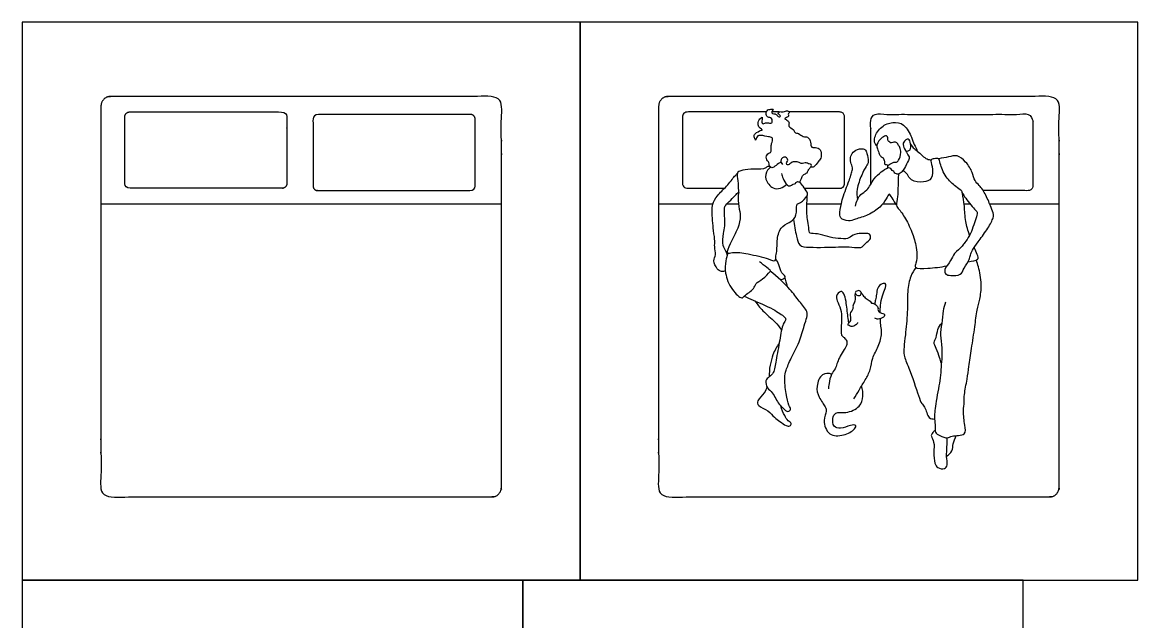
# Model space of a CAD drawing. Header units: millimetres. Extents: x 0 to 22.8, y -0.3 to 16.7.
# Drawn here: x 0.04 to 5.99, y 13.53 to 16.73 of the extents above; entities that cross this region are included whole.
import ezdxf

# ---------------------------------------------------------------- set-up
doc = ezdxf.new("R2010")
doc.units = ezdxf.units.MM
for name, color, linetype, true_color in [('AG-FURNITURE', 7, 'Continuous', 0x66ccff), ('AG-PEOPLE', 7, 'Continuous', 0xfc6666), ('X-VPRT', 6, 'Continuous', 0xff00ff)]:
    doc.layers.add(name, color=color, linetype=linetype, true_color=true_color)

msp = doc.modelspace()

# ---------------------------------------------------------------- linework, layer by layer
at = {"layer": 'AG-FURNITURE'}
for p, q in [((4.0753, 16.2497), (4.0373, 16.2497)), ((0.4627, 15.7608), (2.5963, 15.7608)), ((3.4345, 15.7608), (3.7234, 15.7608)), ((3.7983, 15.7608), (3.8597, 15.7608)), ((4.2244, 15.7608), (4.4081, 15.7608)), ((4.629, 15.7608), (4.6982, 15.7608)), ((5.0622, 15.7608), (5.0928, 15.7608)), ((5.1981, 15.7608), (5.5681, 15.7608))]:
    msp.add_line(p, q, dxfattribs=at)
for points, weights, knots in [([(0.4627, 16.2815), (0.4627, 16.3323), (0.5135, 16.3323), (1.5295, 16.3323), (2.5455, 16.3323), (2.5963, 16.3323), (2.5963, 16.2815), (2.5963, 15.2655), (2.5963, 14.2495), (2.5963, 14.1987), (2.5455, 14.1987), (1.5295, 14.1987), (0.5135, 14.1987), (0.4627, 14.1987), (0.4627, 14.2495), (0.4627, 15.2655), (0.4627, 16.2815)], [1, 0.707106781187, 1, 1, 1, 0.707106781187, 1, 1, 1, 0.707106781187, 1, 1, 1, 0.707106781187, 1, 1, 1], [0, 0, 0, 3.141593, 3.141593, 59.808259, 59.808259, 62.949852, 62.949852, 139.140328, 139.140328, 142.281921, 142.281921, 198.948587, 198.948587, 202.09018, 202.09018, 278.280656, 278.280656, 278.280656]), ([(3.4345, 16.2815), (3.4345, 16.3323), (3.4853, 16.3323), (4.5013, 16.3323), (5.5173, 16.3323), (5.5681, 16.3323), (5.5681, 16.2815), (5.5681, 15.2655), (5.5681, 14.2495), (5.5681, 14.1987), (5.5173, 14.1987), (4.5013, 14.1987), (3.4853, 14.1987), (3.4345, 14.1987), (3.4345, 14.2495), (3.4345, 15.2655), (3.4345, 16.2815)], [1, 0.707106781187, 1, 1, 1, 0.707106781187, 1, 1, 1, 0.707106781187, 1, 1, 1, 0.707106781187, 1, 1, 1], [0, 0, 0, 3.141593, 3.141593, 59.808259, 59.808259, 62.949852, 62.949852, 139.140328, 139.140328, 142.281921, 142.281921, 198.948587, 198.948587, 202.09018, 202.09018, 278.280656, 278.280656, 278.280656]), ([(0.6151, 16.2497), (0.5897, 16.2497), (0.5897, 16.2243), (0.5897, 16.0465), (0.5897, 15.8687), (0.5897, 15.8433), (0.6151, 15.8433), (1.0215, 15.8433), (1.4279, 15.8433), (1.4533, 15.8433), (1.4533, 15.8687), (1.4533, 16.0465), (1.4533, 16.2243), (1.4533, 16.2497), (1.4279, 16.2497), (1.0215, 16.2497), (0.6151, 16.2497)], [1, 0.707106781187, 1, 1, 1, 0.707106781187, 1, 1, 1, 0.707106781187, 1, 1, 1, 0.707106781187, 1, 1, 1], [0, 0, 0, 1.570796, 1.570796, 19.070796, 19.070796, 20.641593, 20.641593, 45.112181, 45.112181, 46.682977, 46.682977, 64.182977, 64.182977, 65.753774, 65.753774, 90.224362, 90.224362, 90.224362]), ([(2.4312, 16.237), (2.4566, 16.237), (2.4566, 16.2116), (2.4566, 16.0338), (2.4566, 15.856), (2.4566, 15.8306), (2.4312, 15.8306), (2.0248, 15.8306), (1.6184, 15.8306), (1.593, 15.8306), (1.593, 15.856), (1.593, 16.0338), (1.593, 16.2116), (1.593, 16.237), (1.6184, 16.237), (2.0248, 16.237), (2.4312, 16.237)], [1, 0.707106781187, 1, 1, 1, 0.707106781187, 1, 1, 1, 0.707106781187, 1, 1, 1, 0.707106781187, 1, 1, 1], [0, 0, 0, 1.570796, 1.570796, 19.070796, 19.070796, 20.641593, 20.641593, 45.112181, 45.112181, 46.682977, 46.682977, 64.182977, 64.182977, 65.753774, 65.753774, 90.224362, 90.224362, 90.224362]), ([(4.0092, 16.2497), (3.798, 16.2497), (3.5869, 16.2497), (3.5615, 16.2497), (3.5615, 16.2243), (3.5615, 16.0465), (3.5615, 15.8687), (3.5615, 15.8433), (3.5869, 15.8433), (3.6862, 15.8433), (3.7855, 15.8433)], [1, 1, 1, 0.707106781187, 1, 1, 1, 0.707106781187, 1, 1, 1], [77.511178, 77.511178, 77.511178, 90.224362, 90.224362, 91.795158, 91.795158, 109.295158, 109.295158, 110.865954, 110.865954, 116.846591, 116.846591, 116.846591]), ([(4.2115, 15.8433), (4.3056, 15.8433), (4.3997, 15.8433), (4.4251, 15.8433), (4.4251, 15.8687), (4.4251, 16.0465), (4.4251, 16.2243), (4.4251, 16.2497), (4.3997, 16.2497), (4.2643, 16.2497), (4.1289, 16.2497)], [1, 1, 1, 0.707106781187, 1, 1, 1, 0.707106781187, 1, 1, 1], [39.446822, 39.446822, 39.446822, 45.112181, 45.112181, 46.682977, 46.682977, 64.182977, 64.182977, 65.753774, 65.753774, 73.905712, 73.905712, 73.905712]), ([(4.5648, 15.8644), (4.5648, 16.038), (4.5648, 16.2116), (4.5648, 16.237), (4.5902, 16.237), (4.9966, 16.237), (5.403, 16.237), (5.4284, 16.237), (5.4284, 16.2116), (5.4284, 16.0338), (5.4284, 15.856), (5.4284, 15.8306), (5.403, 15.8306), (5.2833, 15.8306), (5.1637, 15.8306)], [1, 1, 1, 0.707106781187, 1, 1, 1, 0.707106781187, 1, 1, 1, 0.707106781187, 1, 1, 1], [47.093694, 47.093694, 47.093694, 64.182977, 64.182977, 65.753774, 65.753774, 90.224362, 90.224362, 91.795158, 91.795158, 109.295158, 109.295158, 110.865954, 110.865954, 118.069311, 118.069311, 118.069311])]:
    msp.add_rational_spline(points, weights, degree=2, knots=knots, dxfattribs=at)
at = {"layer": 'AG-PEOPLE'}
for points, knots in [([(4.0864, 15.9845), (4.078, 15.9776), (4.0606, 15.9676), (4.0387, 15.9449), (4.0209, 15.9668), (4.0254, 15.9806), (4.0024, 16.0004), (4.0129, 16.0299), (4.0384, 16.0339), (4.0318, 16.0592), (4.0355, 16.0819), (4.0418, 16.0947), (4.0419, 16.116), (4.0182, 16.1167), (3.9812, 16.1269), (3.9567, 16.1234), (3.9524, 16.0902), (3.944, 16.1146), (3.9416, 16.1315), (3.9694, 16.1494), (3.9936, 16.1544), (3.9722, 16.1618), (3.963, 16.1807), (3.966, 16.2067), (3.9894, 16.2274), (3.9841, 16.2086), (3.9842, 16.1807), (4.0054, 16.1939), (4.0234, 16.1905), (4.0404, 16.1891), (4.0404, 16.2108), (4.0314, 16.2204), (4.0114, 16.2201), (4.0049, 16.2411), (4.014, 16.2641), (4.0357, 16.2643), (4.0502, 16.2653), (4.0342, 16.2529), (4.04, 16.2379), (4.0559, 16.243), (4.0661, 16.2311), (4.0742, 16.2204), (4.0888, 16.2274), (4.0669, 16.24), (4.0778, 16.2555), (4.0983, 16.2455), (4.1215, 16.2624), (4.1332, 16.245), (4.1214, 16.2379), (4.1334, 16.2239), (4.0965, 16.2154), (4.1201, 16.207), (4.1338, 16.1919), (4.121, 16.1702), (4.1567, 16.1593), (4.1568, 16.1376), (4.1828, 16.1375), (4.2032, 16.114), (4.2309, 16.1203), (4.2463, 16.0894), (4.2447, 16.056), (4.28, 16.0638), (4.3032, 16.0433), (4.3015, 16.0002), (4.283, 15.987), (4.2643, 15.9526), (4.2495, 15.9551), (4.2435, 15.9558)], [0, 0, 0, 0, 0.326768, 0.615457, 0.872237, 1.079625, 1.37167, 1.661864, 1.918311, 2.183434, 2.459437, 2.680684, 2.911914, 3.167576, 3.530695, 3.7994, 4.055501, 4.274738, 4.510692, 4.837551, 5.066472, 5.277896, 5.538942, 5.836524, 6.09708, 6.296261, 6.563911, 6.798308, 7.053744, 7.260366, 7.496631, 7.696225, 7.932977, 8.179822, 8.445656, 8.709974, 8.872504, 9.083929, 9.277887, 9.486834, 9.707388, 9.909753, 10.073017, 10.313737, 10.507443, 10.764199, 11.047661, 11.253735, 11.43193, 11.620037, 11.894142, 12.107835, 12.361491, 12.600259, 12.910816, 13.145286, 13.409853, 13.719136, 13.99486, 14.311659, 14.606717, 14.905057, 15.206071, 15.558322, 15.834431, 16.174106, 16.417577, 16.417577, 16.417577, 16.417577]), ([(4.5967, 16.0689), (4.593, 16.0724), (4.5848, 16.0809), (4.5819, 16.1188), (4.62, 16.1755), (4.6808, 16.199), (4.7462, 16.1894), (4.7841, 16.1145), (4.7921, 16.0793), (4.8113, 16.0499), (4.8115, 16.0416)], [0, 0, 0, 0, 0.232049, 0.576867, 1.055713, 1.526265, 1.983386, 2.501772, 2.884941, 3.234108, 3.234108, 3.234108, 3.234108]), ([(4.7608, 16.0416), (4.7657, 16.043), (4.7783, 16.0465), (4.7798, 16.0797), (4.7678, 16.1104), (4.7508, 16.1024), (4.7438, 16.095), (4.7367, 16.083), (4.7379, 16.0669), (4.7535, 16.0355), (4.772, 16.0108), (4.7665, 15.9914), (4.7447, 15.9489), (4.7316, 15.9325), (4.7128, 15.9135), (4.6914, 15.9227), (4.6886, 15.9348), (4.6766, 15.9364), (4.675, 15.9519), (4.6571, 15.9485), (4.6532, 15.9663), (4.6708, 15.9719), (4.6828, 15.9837), (4.703, 15.9797), (4.7153, 15.9924), (4.729, 16.0339), (4.7234, 16.0535), (4.717, 16.0665), (4.7107, 16.0734), (4.7065, 16.0861), (4.6874, 16.0914), (4.6767, 16.0811), (4.6528, 16.0942), (4.6571, 16.1119), (4.6493, 16.1262), (4.6218, 16.1152), (4.5924, 16.0767), (4.5999, 16.0536), (4.6097, 16.0272), (4.6142, 16.0142), (4.6325, 16.0067), (4.6388, 15.9879), (4.635, 15.9679), (4.6491, 15.9707), (4.6576, 15.9655)], [-6.358317, -6.358317, -6.358317, -6.358317, -6.132779, -5.808326, -5.499888, -5.287527, -5.097332, -4.890335, -4.66394, -4.316707, -4.002862, -3.751062, -3.353618, -3.07385, -2.793452, -2.539582, -2.347965, -2.165921, -1.96671, -1.751565, -1.551135, -1.318159, -1.081529, -0.837788, -0.607855, -0.231638, 0.089378, 0.089378, 0.304522, 0.511371, 0.748707, 0.958882, 1.227977, 1.46397, 1.661919, 1.953068, 2.348318, 2.626973, 2.93231, 3.142839, 3.386307, 3.643302, 3.870614, 4.084926, 4.084926, 4.084926, 4.084926]), ([(4.7019, 15.7546), (4.6946, 15.7675), (4.6787, 15.788), (4.6632, 15.8219), (4.646, 15.7818), (4.6143, 15.7399), (4.5527, 15.6978), (4.4829, 15.6804), (4.4484, 15.6635), (4.3985, 15.682), (4.4003, 15.7181), (4.4105, 15.7839), (4.4445, 15.8684), (4.464, 15.9296), (4.471, 15.953), (4.4552, 15.9807), (4.4553, 16.0157), (4.4748, 16.044), (4.5121, 16.0566), (4.5361, 16.0518), (4.5445, 16.0279), (4.5571, 15.9843), (4.5386, 15.9583), (4.5145, 15.9137), (4.4878, 15.8385), (4.491, 15.8009), (4.4938, 15.7825)], [0, 0, 0, 0, 0.381346, 0.661653, 0.970182, 1.399215, 1.894679, 2.377435, 2.731751, 3.109201, 3.423396, 3.890456, 4.451484, 4.90594, 5.174199, 5.485316, 5.817212, 6.144104, 6.497076, 6.758027, 7.036592, 7.412995, 7.722842, 8.13148, 8.640975, 9.069112, 9.069112, 9.069112, 9.069112]), ([(4.7774, 16.0788), (4.7812, 16.0718), (4.7905, 16.0578), (4.8121, 16.0419), (4.8395, 16.0165), (4.864, 15.9977), (4.8789, 15.995), (4.8859, 15.9943)], [0, 0, 0, 0, 0.280442, 0.577025, 0.930099, 1.246695, 1.510897, 1.510897, 1.510897, 1.510897]), ([(4.0885, 15.922), (4.091, 15.9128), (4.0974, 15.8956), (4.1137, 15.8609), (4.1355, 15.8518), (4.1495, 15.8674), (4.1647, 15.8675), (4.1652, 15.8744), (4.1727, 15.8767), (4.1746, 15.8821), (4.1862, 15.8715), (4.1932, 15.8899), (4.2003, 15.91), (4.2079, 15.9167), (4.2279, 15.9244), (4.2327, 15.9436), (4.2453, 15.9561), (4.2518, 15.9735), (4.2346, 15.9707), (4.2222, 15.9835), (4.1929, 15.9707), (4.1804, 15.9846), (4.1497, 15.9861), (4.1393, 15.978), (4.121, 15.9621), (4.1125, 15.9776), (4.1254, 15.987), (4.1179, 16.0102), (4.0962, 16.0098), (4.0853, 15.9964), (4.0859, 15.9806), (4.0917, 15.9726), (4.0952, 15.9695)], [0, 0, 0, 0, 0.30668, 0.657472, 0.906771, 1.156169, 1.362159, 1.490723, 1.644228, 1.754401, 1.934186, 2.157795, 2.42784, 2.60845, 2.860843, 3.107792, 3.357819, 3.561752, 3.758239, 3.99055, 4.287797, 4.525264, 4.826772, 5.045865, 5.298853, 5.482625, 5.69243, 5.942603, 6.184853, 6.411496, 6.630997, 6.845093, 6.845093, 6.845093, 6.845093]), ([(5.0915, 15.592), (5.0831, 15.6168), (5.0663, 15.6766), (5.0658, 15.7434), (5.0548, 15.814), (5.0486, 15.8323), (5.0144, 15.8531), (4.9616, 15.9009), (4.9335, 15.9705), (4.9311, 16.0058), (4.9031, 15.9999), (4.8784, 15.9976), (4.8966, 15.9571), (4.8952, 15.8906), (4.8456, 15.8724), (4.7783, 15.8792), (4.7611, 15.917), (4.7512, 15.9254), (4.7411, 15.9343), (4.7357, 15.938)], [7.094603, 7.094603, 7.094603, 7.094603, 7.499755, 8.021024, 8.489559, 8.727878, 9.071922, 9.563609, 10.064218, 10.362397, 10.639144, 10.881423, 11.225356, 11.675058, 12.06336, 12.520956, 12.86448, 13.070506, 13.323505, 13.323505, 13.323505, 13.323505]), ([(5.0523, 15.8203), (5.057, 15.8115), (5.0727, 15.7831), (5.1212, 15.7268), (5.1362, 15.7142), (5.1218, 15.678), (5.097, 15.5905), (5.0649, 15.5558), (5.0539, 15.5328), (5.0058, 15.4968), (4.9949, 15.4572), (4.9536, 15.4147), (4.9625, 15.3818), (4.9912, 15.3786), (5.0479, 15.3767), (5.0596, 15.4195), (5.0929, 15.4613), (5.0937, 15.4879), (5.1067, 15.5148), (5.1371, 15.5593), (5.1837, 15.6193), (5.2161, 15.6783), (5.2215, 15.7041), (5.2047, 15.7434), (5.1806, 15.8063), (5.1458, 15.859), (5.1161, 15.8821), (5.1087, 15.9305), (5.0737, 15.9844), (5.0266, 16.0236), (4.9794, 16.0085), (4.9443, 16.0041), (4.9267, 15.9999)], [0.751212, 0.751212, 0.751212, 0.751212, 1.030811, 1.549674, 1.779008, 2.111997, 2.6686, 3.054227, 3.33972, 3.767706, 4.144944, 4.571528, 4.858908, 5.155512, 5.561477, 5.922475, 6.337435, 6.624273, 6.925536, 7.343773, 7.857609, 8.321825, 8.601188, 8.962714, 9.442841, 9.896727, 10.235428, 10.622095, 11.08636, 11.514557, 11.899424, 12.320511, 12.320511, 12.320511, 12.320511]), ([(4.0266, 15.9613), (4.0204, 15.9595), (4.0072, 15.9557), (3.9928, 15.9429), (3.9242, 15.9469), (3.8742, 15.9394), (3.8478, 15.9262), (3.8585, 15.8826), (3.8579, 15.8338), (3.8629, 15.8217), (3.8553, 15.8048), (3.8603, 15.7435), (3.8743, 15.695), (3.8586, 15.6269), (3.8165, 15.5558), (3.7908, 15.4885), (3.8345, 15.506), (3.9124, 15.4943), (4.0128, 15.4715), (4.06, 15.4489), (4.0582, 15.4864), (4.0668, 15.5136), (4.0631, 15.5634), (4.0796, 15.6354), (4.1299, 15.6612), (4.1685, 15.6832), (4.1703, 15.742), (4.1695, 15.7608), (4.1925, 15.7631), (4.2305, 15.8025), (4.2273, 15.8231), (4.2029, 15.8543), (4.1924, 15.8693), (4.1865, 15.8771)], [0, 0, 0, 0, 0.251205, 0.491892, 0.960695, 1.380596, 1.649876, 2.019664, 2.423431, 2.615601, 2.845096, 3.288132, 3.702253, 4.166451, 4.716502, 5.124808, 5.421331, 5.942865, 6.54587, 6.893204, 7.182241, 7.4949, 7.898502, 8.37904, 8.797225, 9.167113, 9.591921, 9.81409, 10.0664, 10.478207, 10.726083, 11.078367, 11.387661, 11.387661, 11.387661, 11.387661]), ([(4.0315, 15.9557), (4.0267, 15.9527), (4.0084, 15.9367), (3.9966, 15.8901), (4.0411, 15.8381), (4.0839, 15.8411), (4.1071, 15.8547), (4.1161, 15.8637)], [0, 0, 0, 0, 0.236636, 0.65104, 1.095694, 1.452359, 1.8068, 1.8068, 1.8068, 1.8068]), ([(4.4843, 15.7486), (4.4857, 15.7602), (4.4925, 15.7829), (4.5101, 15.8127), (4.5491, 15.8304), (4.5795, 15.8963), (4.6199, 15.9302), (4.6445, 15.9472), (4.6572, 15.9542)], [0, 0, 0, 0, 0.339736, 0.666525, 1.030672, 1.511459, 1.92907, 2.306774, 2.306774, 2.306774, 2.306774]), ([(3.7901, 15.4029), (3.7836, 15.3999), (3.7675, 15.3962), (3.7448, 15.4128), (3.7211, 15.4577), (3.7429, 15.4879), (3.7304, 15.5324), (3.736, 15.5632), (3.7249, 15.6175), (3.7187, 15.7202), (3.7191, 15.759), (3.7474, 15.8067), (3.7961, 15.8513), (3.838, 15.9075), (3.8487, 15.917), (3.8536, 15.9218)], [0, 0, 0, 0, 0.26446, 0.560078, 0.948207, 1.279751, 1.65435, 1.968531, 2.397165, 2.979251, 3.336464, 3.742937, 4.225648, 4.696932, 4.955734, 4.955734, 4.955734, 4.955734]), ([(4.713, 15.9186), (4.7119, 15.9079), (4.7085, 15.8871), (4.7122, 15.7995), (4.6963, 15.7519), (4.7186, 15.7282), (4.758, 15.6733), (4.7913, 15.5922), (4.8028, 15.5499), (4.8132, 15.5036), (4.808, 15.4456), (4.7947, 15.4146), (4.8728, 15.4155), (4.9373, 15.4238), (4.97, 15.4297)], [0, 0, 0, 0, 0.324374, 0.86036, 1.253469, 1.551364, 2.025622, 2.565633, 2.943061, 3.336889, 3.778834, 4.040537, 4.502279, 5.039229, 5.039229, 5.039229, 5.039229]), ([(3.8001, 15.4865), (3.7983, 15.494), (3.795, 15.5104), (3.7726, 15.536), (3.7796, 15.6057), (3.79, 15.6403), (3.7837, 15.7201), (3.7858, 15.7402), (3.787, 15.7508), (3.8117, 15.7728), (3.8417, 15.8048), (3.8548, 15.8174), (3.8613, 15.8237)], [0, 0, 0, 0, 0.275612, 0.600546, 1.061468, 1.433127, 1.937431, 2.19048, 2.359538, 2.681559, 3.068161, 3.366404, 3.366404, 3.366404, 3.366404]), ([(4.1536, 15.6777), (4.1553, 15.6476), (4.1691, 15.5918), (4.1801, 15.5333), (4.2427, 15.5269), (4.3945, 15.5297), (4.4451, 15.5334), (4.5034, 15.5247), (4.52, 15.5301), (4.5435, 15.5583), (4.5679, 15.5722), (4.5605, 15.603), (4.536, 15.6015), (4.4913, 15.606), (4.4542, 15.5838), (4.4417, 15.5721), (4.3882, 15.5761), (4.3355, 15.5835), (4.2856, 15.6023), (4.2423, 15.6022), (4.2362, 15.6074), (4.2333, 15.6477), (4.2261, 15.6872), (4.2225, 15.7251), (4.2248, 15.7659), (4.2258, 15.7923), (4.2266, 15.8056)], [0, 0, 0, 0, 0.54448, 0.949607, 1.375926, 2.082909, 2.51824, 2.935717, 3.17009, 3.510899, 3.80607, 4.079034, 4.340955, 4.729426, 5.095283, 5.323982, 5.727322, 6.157256, 6.585813, 6.945534, 7.083431, 7.433745, 7.811657, 8.162105, 8.527477, 8.889098, 8.889098, 8.889098, 8.889098]), ([(5.0836, 15.4519), (5.1058, 15.455), (5.1426, 15.4576), (5.1334, 15.4892), (5.1224, 15.5137), (5.1162, 15.5281)], [5.706297, 5.706297, 5.706297, 5.706297, 6.113148, 6.40196, 6.707517, 6.707517, 6.707517, 6.707517]), ([(3.8039, 15.4972), (3.7988, 15.4839), (3.7908, 15.4554), (3.7859, 15.3884), (3.8179, 15.3053), (3.8787, 15.249), (3.8906, 15.2739), (3.9461, 15.3043), (3.9483, 15.3393), (3.9907, 15.3558), (4.0238, 15.3976), (4.0344, 15.4046), (4.008, 15.4219), (3.9855, 15.4413), (3.9719, 15.4511)], [0, 0, 0, 0, 0.374458, 0.834505, 1.392317, 1.861138, 2.106747, 2.551904, 2.866366, 3.243187, 3.661222, 3.817182, 4.102118, 4.508179, 4.508179, 4.508179, 4.508179]), ([(4.0826, 15.3564), (4.0901, 15.356), (4.1049, 15.3616), (4.1123, 15.3759), (4.084, 15.3912), (4.0772, 15.438), (4.0643, 15.4573), (4.0584, 15.4674)], [0, 0, 0, 0, 0.272553, 0.461874, 0.755521, 1.143452, 1.482936, 1.482936, 1.482936, 1.482936]), ([(4.9624, 15.2358), (4.9574, 15.2207), (4.9478, 15.1897), (4.9444, 15.1224), (4.9321, 15.0585), (4.9483, 14.9927), (4.9384, 14.8755), (4.9345, 14.8201), (4.9094, 14.6949), (4.902, 14.6163), (4.9106, 14.5779), (4.903, 14.5411), (4.9325, 14.525), (4.9758, 14.5079), (4.9953, 14.5282), (5.0773, 14.5223), (5.0645, 14.5849), (5.0567, 14.6544), (5.0637, 14.7049), (5.0619, 14.7454), (5.0796, 14.8283), (5.0868, 14.8945), (5.1021, 14.9914), (5.1196, 15.1028), (5.1295, 15.1934), (5.1469, 15.2533), (5.158, 15.3288), (5.1414, 15.4246), (5.1308, 15.4479), (5.1257, 15.4594)], [0, 0, 0, 0, 0.395934, 0.864647, 1.320235, 1.796604, 2.405081, 2.850831, 3.493509, 4.007119, 4.361003, 4.68356, 4.999083, 5.372156, 5.666186, 6.126441, 6.518376, 7.013023, 7.414016, 7.777833, 8.297116, 8.77304, 9.336133, 9.95385, 10.497568, 10.942788, 11.448072, 12.005723, 12.357098, 12.357098, 12.357098, 12.357098]), ([(3.8905, 15.2685), (3.9064, 15.2613), (3.9379, 15.2461), (4.0423, 15.2035), (4.1029, 15.1612), (4.1159, 15.1443), (4.092, 15.1178), (4.0805, 15.0315), (4.0597, 14.931), (4.0507, 14.8609), (4.0252, 14.8387), (3.9996, 14.8206), (4.0122, 14.7756), (4.0436, 14.7572), (4.0736, 14.6906), (4.0975, 14.6737), (4.122, 14.6471), (4.1434, 14.6652), (4.1246, 14.6889), (4.113, 14.7493), (4.1026, 14.8342), (4.1134, 14.8742), (4.1396, 14.9417), (4.1862, 15.0212), (4.2085, 15.1084), (4.225, 15.1537), (4.2293, 15.1899), (4.1792, 15.2441), (4.1364, 15.3076), (4.0669, 15.3726), (4.0292, 15.4012)], [0, 0, 0, 0, 0.413891, 1.0292, 1.520829, 1.741023, 2.045745, 2.580239, 3.179945, 3.648123, 3.967751, 4.266302, 4.621012, 4.973421, 5.44902, 5.773769, 6.088338, 6.325707, 6.60669, 7.064629, 7.592803, 7.959139, 8.435959, 8.996992, 9.540995, 9.933259, 10.256246, 10.726682, 11.241507, 11.924271, 11.924271, 11.924271, 11.924271]), ([(4.8055, 15.4212), (4.7944, 15.4065), (4.7738, 15.3741), (4.7578, 15.2894), (4.7627, 15.1843), (4.7493, 15.0658), (4.7419, 14.9983), (4.7397, 14.9509), (4.7693, 14.8848), (4.8189, 14.7419), (4.8327, 14.6957), (4.8561, 14.6807), (4.8694, 14.613), (4.8952, 14.6145), (4.9049, 14.614)], [0, 0, 0, 0, 0.425072, 0.945908, 1.544354, 2.173002, 2.641548, 3.015299, 3.507702, 4.220093, 4.603925, 4.892944, 5.338843, 5.647898, 5.647898, 5.647898, 5.647898]), ([(4.1053, 15.365), (4.1091, 15.3566), (4.1152, 15.3392), (4.1177, 15.3271), (4.1187, 15.321)], [0, 0, 0, 0, 0.3006479, 0.5470062, 0.5470062, 0.5470062, 0.5470062]), ([(4.6153, 15.1813), (4.6153, 15.1944), (4.6163, 15.2305), (4.6255, 15.2672), (4.6413, 15.3083), (4.6459, 15.3246), (4.6441, 15.3387), (4.623, 15.3356), (4.5969, 15.3122), (4.5974, 15.2787), (4.5886, 15.25), (4.5874, 15.2347), (4.5868, 15.2271)], [3.689027, 3.689027, 3.689027, 3.689027, 3.928138, 4.338794, 4.710405, 4.946893, 5.128479, 5.362489, 5.692465, 6.019348, 6.331949, 6.604154, 6.604154, 6.604154, 6.604154]), ([(4.4488, 15.1267), (4.4462, 15.1358), (4.4426, 15.1573), (4.4345, 15.2383), (4.4253, 15.2796), (4.4051, 15.3015), (4.3736, 15.2677), (4.392, 15.2331), (4.41, 15.1853), (4.4103, 15.1308), (4.4023, 15.0577), (4.4245, 15.0494), (4.439, 15.0276), (4.4382, 15.0021), (4.3917, 14.9422), (4.3787, 14.8794), (4.3523, 14.8559), (4.3418, 14.8019), (4.3394, 14.7836), (4.3387, 14.774)], [0.890834, 0.890834, 0.890834, 0.890834, 1.27952, 1.808875, 2.185667, 2.445626, 2.777648, 3.12314, 3.528634, 3.971027, 4.440334, 4.69128, 4.969484, 5.244681, 5.741501, 6.199698, 6.534395, 6.948227, 7.257029, 7.257029, 7.257029, 7.257029]), ([(4.4949, 15.1283), (4.4928, 15.1234), (4.4872, 15.1135), (4.4621, 15.1031), (4.434, 15.1186), (4.4674, 15.1376), (4.4486, 15.1757), (4.4756, 15.2006), (4.4687, 15.2231), (4.4865, 15.2428), (4.4815, 15.2694), (4.4815, 15.2782), (4.4836, 15.2813)], [0, 0, 0, 0, 0.228333, 0.521446, 0.779072, 1.0649, 1.40565, 1.725652, 1.982104, 2.262831, 2.557564, 2.732951, 2.732951, 2.732951, 2.732951]), ([(4.4909, 15.2736), (4.4848, 15.2785), (4.4766, 15.2915), (4.5028, 15.3021), (4.5147, 15.2894), (4.5143, 15.2701), (4.4952, 15.2726), (4.4909, 15.2736)], [0, 0, 0, 0, 0.235174, 0.522926, 0.770191, 1.005824, 1.285788, 1.285788, 1.285788, 1.285788]), ([(4.5129, 15.2881), (4.5169, 15.2846), (4.524, 15.2709), (4.5388, 15.2553), (4.5623, 15.2449), (4.5676, 15.2285), (4.5859, 15.2328), (4.6069, 15.2077), (4.6004, 15.1973), (4.6126, 15.1778), (4.6444, 15.1753), (4.633, 15.1536), (4.6042, 15.1434), (4.5916, 15.1483), (4.5859, 15.1511)], [3.120635, 3.120635, 3.120635, 3.120635, 3.316528, 3.602048, 3.887091, 4.097785, 4.323521, 4.627263, 4.809394, 5.065084, 5.352723, 5.577655, 5.889914, 6.140543, 6.140543, 6.140543, 6.140543]), ([(3.9473, 15.2428), (3.9607, 15.2246), (3.9872, 15.1892), (4.0558, 15.1325), (4.0781, 15.1034), (4.0894, 15.0889)], [0, 0, 0, 0, 0.471711, 1.005389, 1.430849, 1.430849, 1.430849, 1.430849]), ([(4.4749, 14.7211), (4.4841, 14.7368), (4.5023, 14.7681), (4.5364, 14.823), (4.5654, 14.8759), (4.5707, 14.9407), (4.6079, 14.9989), (4.6262, 15.069), (4.6181, 15.1085), (4.6168, 15.1274), (4.6159, 15.1484)], [0, 0, 0, 0, 0.429434, 0.896122, 1.346241, 1.806268, 2.293, 2.783148, 3.140344, 3.476159, 3.476159, 3.476159, 3.476159]), ([(4.9414, 14.9124), (4.938, 14.922), (4.9307, 14.9408), (4.9159, 14.9888), (4.8965, 15.0225), (4.9163, 15.0478), (4.919, 15.0918), (4.9348, 15.1147), (4.9432, 15.1254)], [0, 0, 0, 0, 0.315422, 0.724446, 1.065105, 1.366394, 1.741282, 2.108319, 2.108319, 2.108319, 2.108319]), ([(4.0767, 15.017), (4.0634, 14.9983), (4.0385, 14.9587), (4.0222, 14.8781), (4.0234, 14.838)], [0, 0, 0, 0, 0.475685, 1.103804, 1.103804, 1.103804, 1.103804]), ([(4.3562, 14.8535), (4.3405, 14.8569), (4.3004, 14.8613), (4.2717, 14.7868), (4.2849, 14.7302), (4.3236, 14.6796), (4.3318, 14.6552), (4.3076, 14.6051), (4.3369, 14.5201), (4.4206, 14.5239), (4.4789, 14.5542), (4.4917, 14.5851), (4.4517, 14.5807), (4.4064, 14.5596), (4.3633, 14.571), (4.3599, 14.6177), (4.3755, 14.6541), (4.4352, 14.6419), (4.5102, 14.6758), (4.5265, 14.7346), (4.5216, 14.7719), (4.5153, 14.7889)], [0, 0, 0, 0, 0.39745, 0.867848, 1.312273, 1.759071, 2.033695, 2.445264, 2.943456, 3.434943, 3.902838, 4.156075, 4.463579, 4.88416, 5.228211, 5.596198, 5.91922, 6.339982, 6.843729, 7.27259, 7.695363, 7.695363, 7.695363, 7.695363]), ([(4.0119, 14.7855), (4.008, 14.7743), (4.0013, 14.7516), (3.9576, 14.7148), (3.9624, 14.6797), (4.0209, 14.661), (4.0497, 14.6224), (4.08, 14.6018), (4.1117, 14.5779), (4.1329, 14.5741), (4.147, 14.5914), (4.1203, 14.6046), (4.1058, 14.6321), (4.0896, 14.6658), (4.0847, 14.6839)], [0, 0, 0, 0, 0.342716, 0.760768, 1.053595, 1.485537, 1.882926, 2.231479, 2.590604, 2.842854, 3.057885, 3.332037, 3.657588, 4.0877, 4.0877, 4.0877, 4.0877]), ([(4.9072, 14.5523), (4.9009, 14.5487), (4.8909, 14.5376), (4.884, 14.5214), (4.906, 14.4886), (4.8991, 14.4375), (4.9035, 14.3784), (4.9188, 14.352), (4.9604, 14.3443), (4.9755, 14.371), (4.9663, 14.4146), (4.972, 14.4666), (4.9714, 14.4981), (4.9714, 14.5139)], [0, 0, 0, 0, 0.266544, 0.490149, 0.827708, 1.245489, 1.683596, 1.988691, 2.327499, 2.608303, 2.986575, 3.403494, 3.797394, 3.797394, 3.797394, 3.797394]), ([(4.9689, 14.416), (4.9803, 14.4228), (5.0027, 14.4426), (5.0009, 14.483), (5.0138, 14.5114), (5.0206, 14.5253)], [0, 0, 0, 0, 0.361923, 0.716085, 1.105941, 1.105941, 1.105941, 1.105941])]:
    msp.add_open_spline(points, degree=3, knots=knots, dxfattribs=at)
at = {"layer": 'X-VPRT'}
for points in [[(0.0436, 16.7273), (0.0436, 13.7555), (3.0154, 13.7555), (3.0154, 16.7273)], [(3.0154, 16.7273), (3.0154, 13.7555), (5.9872, 13.7555), (5.9872, 16.7273)], [(0.0436, 13.7555), (0.0436, 11.0885), (2.7106, 11.0885), (2.7106, 13.7555)], [(2.7106, 13.7555), (2.7106, 11.0885), (5.3776, 11.0885), (5.3776, 13.7555)]]:
    msp.add_lwpolyline(points, close=True, dxfattribs=at)

doc.saveas('drawing.dxf')
